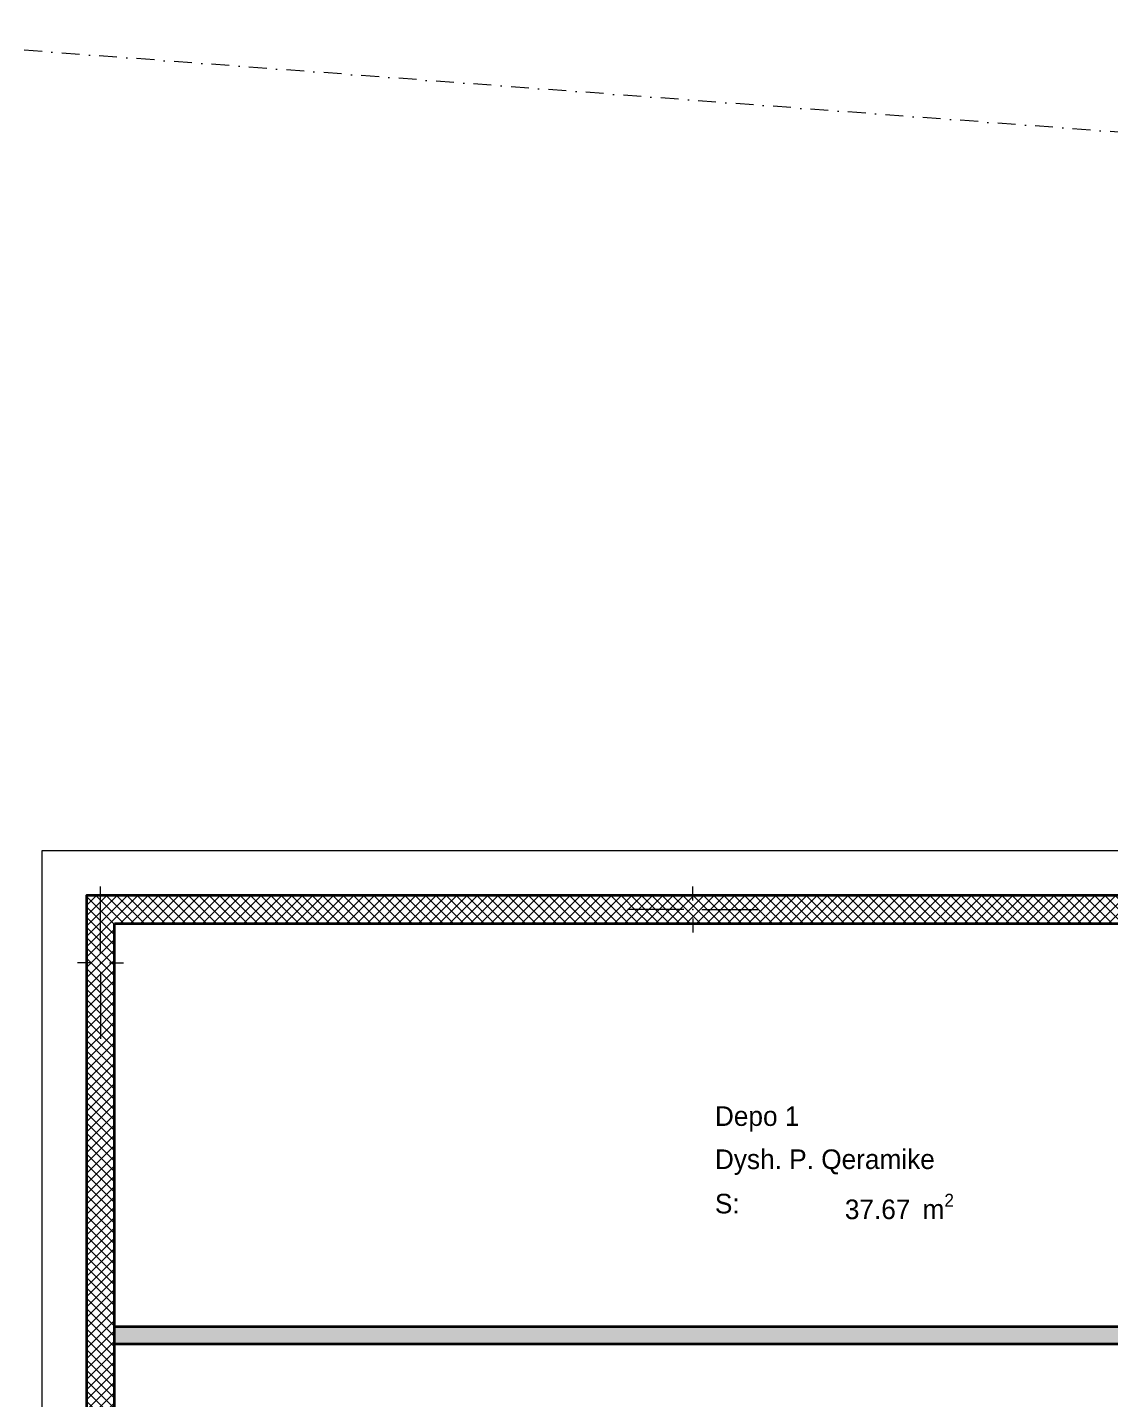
# Model space of a CAD drawing. Header units: millimetres. Extents: x -1659045 to -1497887, y -2983280 to -2858614.
# Drawn here: x -1592493 to -1582830, y -2897921 to -2885682 of the extents above; entities that cross this region are included whole.
import ezdxf
from ezdxf.enums import TextEntityAlignment as Align

# ---------------------------------------------------------------- set-up
doc = ezdxf.new("R2010")
doc.units = ezdxf.units.MM
doc.header["$MEASUREMENT"] = 0
doc.linetypes.add('Dot & Dashed', pattern=[335.138881, 158.75, -88.194444, 0, -88.194437])
for name, color, linetype, lineweight in [('0_Pen_No__20', 1, 'Continuous', 0), ('A - Muret_Pen_No__101', 252, 'Continuous', 13), ('A - Muret_Pen_No__22', 8, 'Continuous', 35), ('A - Shtyllat_Pen_No__101', 252, 'Continuous', 13), ('A - Shtyllat_Pen_No__22', 8, 'Continuous', 35), ('ARCHICAD Zone Stamps_Pen_No__101', 252, 'Continuous', 13)]:
    doc.layers.add(name, color=color, linetype=linetype, lineweight=lineweight)
for name, color, linetype, lineweight, true_color in [('0_Pen_No__45', 7, 'Continuous', 25, 0x40a5ff), ('0_Pen_No__61', 7, 'Continuous', 20, 0x6a6a6a), ('A - Muret_Pen_No__102', 7, 'Continuous', 13, 0xcccccc), ('A - Zone_Pen_No__102', 7, 'Continuous', 13, 0xcccccc), ('Structural - Bearing_Pen_No__82', 7, 'Continuous', 20, 0xaaaaaa)]:
    doc.layers.add(name, color=color, linetype=linetype, lineweight=lineweight, true_color=true_color)
for name, color, linetype in [('A - Muret', 7, 'Continuous'), ('A - Shtyllat', 7, 'Continuous'), ('A - Zone', 7, 'Continuous'), ('Structural - Bearing', 7, 'Continuous')]:
    doc.layers.add(name, color=color, linetype=linetype)
doc.styles.add('GENERATED_STYLE_2', font='GOTHIC.TTF')
pattern_1 = [(45, (-3432101.99, -2046631.03), (-45.961939, 45.961939), []), (135, (-3432101.99, -2046631.03), (45.961939, 45.961939), [])]

# ---------------------------------------------------------------- blocks, each defined once
blk = doc.blocks.new('Depo 1_Dysh. P. Qeramike_2', base_point=(-1587581, -2896751))
at = {"layer": 'ARCHICAD Zone Stamps_Pen_No__101', "color": 252, "lineweight": 13, "insert": (-1585194, -2896093), "char_height": 175, "attachment_point": 1, "style": 'GENERATED_STYLE_2'}
blk.add_mtext('\\A1;{\\pql;\\pt0,5050;\\fCentury Gothic|b0|i0|c0|p34;37.67\\fCentury Gothic|b0|i0|c0|p34;\\A1{\\H.66x;\\S^  ;}\\fCentury Gothic|b0|i0|c0|p34; m\\fCentury Gothic|b0|i0|c0|p34;\\A1{\\H.66x;\\S2^  ;}}', dxfattribs=at)
at = {"layer": 'ARCHICAD Zone Stamps_Pen_No__101', "color": 252, "lineweight": 13, "style": 'GENERATED_STYLE_2'}
for tag, p in [('ROOM_NAME', (-1586354, -2895312)), ('DUMMY_849', (-1584190, -2895243)), ('ROOM_NUMBER', (-1586354, -2895697)), ('DUMMY_850', (-1584190, -2895635)), ('measuredAreaCode', (-1586354, -2896093))]:
    blk.add_attdef(tag, text='', height=175, dxfattribs=at).set_placement(p, align=Align.TOP_LEFT)
blk = doc.blocks.new('Slab_1', base_point=(-1591965, -2922510))
at = {"layer": 'Structural - Bearing_Pen_No__82', "color": 253, "linetype": 'Continuous', "lineweight": 20, "true_color": 0xaaaaaa, "flags": 128}
blk.add_lwpolyline([(-1591965, -2922510), (-1591619, -2922510), (-1591619, -2924710), (-1591619, -2927610), (-1586601, -2927610), (-1586601, -2926590), (-1572551, -2926590), (-1572551, -2927610), (-1572301, -2927610), (-1572301, -2896660), (-1572301, -2893681), (-1572301, -2890731), (-1579502, -2890731), (-1579502, -2891481), (-1581452, -2891481), (-1581452, -2893431), (-1591965, -2893431)], close=True, dxfattribs=at)
blk = doc.blocks.new('Slab_2', base_point=(-1592365, -2893031))
at = {"layer": 'Structural - Bearing_Pen_No__82', "color": 253, "linetype": 'Continuous', "lineweight": 20, "true_color": 0xaaaaaa, "flags": 128}
blk.add_lwpolyline([(-1592365, -2893031), (-1592365, -2922260), (-1592365, -2922910), (-1592019, -2922910), (-1592019, -2928010), (-1586201, -2928010), (-1586201, -2926990), (-1572951, -2926990), (-1572951, -2928010), (-1572201, -2928010), (-1572201, -2896660), (-1572201, -2893681), (-1572201, -2890331), (-1579902, -2890331), (-1579902, -2891081), (-1581852, -2891081), (-1581852, -2893031)], close=True, dxfattribs=at)
blk = doc.blocks.new('Wall_12', base_point=(-1591965, -2900556))
at = {"layer": 'A - Muret_Pen_No__101', "linetype": 'Continuous', "lineweight": 13}
h = blk.add_hatch(dxfattribs=at)
h.set_pattern_fill('Concrete_Block', color=252, style=0, pattern_type=2)
h.set_pattern_definition(pattern_1)
h.paths.add_polyline_path([(-1591715, -2900556), (-1591715, -2894631), (-1591965, -2894631), (-1591965, -2900556)])
at = {"layer": 'A - Muret_Pen_No__22', "color": 8, "linetype": 'Continuous', "lineweight": 35, "flags": 128}
for points in [[(-1591965, -2894631), (-1591965, -2900556)], [(-1591715, -2900556), (-1591715, -2894631)]]:
    blk.add_lwpolyline(points, dxfattribs=at)
blk = doc.blocks.new('Wall_13', base_point=(-1591715, -2893431))
at = {"layer": 'A - Muret_Pen_No__101', "linetype": 'Continuous', "lineweight": 13}
h = blk.add_hatch(dxfattribs=at)
h.set_pattern_fill('Concrete_Block', color=252, style=0, pattern_type=2)
h.set_pattern_definition(pattern_1)
h.paths.add_polyline_path([(-1591715, -2893681), (-1587051, -2893681), (-1587051, -2893431), (-1591715, -2893431)])
at = {"layer": 'A - Muret_Pen_No__22', "color": 8, "linetype": 'Continuous', "lineweight": 35, "flags": 128}
for points in [[(-1587051, -2893431), (-1591715, -2893431)], [(-1591715, -2893681), (-1587051, -2893681)]]:
    blk.add_lwpolyline(points, dxfattribs=at)
blk = doc.blocks.new('Wall_14', base_point=(-1586051, -2893431))
at = {"layer": 'A - Muret_Pen_No__101', "linetype": 'Continuous', "lineweight": 13}
h = blk.add_hatch(dxfattribs=at)
h.set_pattern_fill('Concrete_Block', color=252, style=0, pattern_type=2)
h.set_pattern_definition(pattern_1)
h.paths.add_polyline_path([(-1586051, -2893681), (-1581452, -2893681), (-1581452, -2893431), (-1586051, -2893431)])
at = {"layer": 'A - Muret_Pen_No__22', "color": 8, "linetype": 'Continuous', "lineweight": 35, "flags": 128}
for points in [[(-1581452, -2893431), (-1586051, -2893431)], [(-1586051, -2893681), (-1581452, -2893681)]]:
    blk.add_lwpolyline(points, dxfattribs=at)
blk = doc.blocks.new('Wall_23', base_point=(-1591965, -2897281))
at = {"layer": 'A - Muret_Pen_No__102', "linetype": 'Continuous', "lineweight": 0, "true_color": 0xcccccc}
for points in [[(-1581251, -2897281), (-1591715, -2897281), (-1591715, -2897431), (-1581251, -2897431)], [(-1581251, -2897281), (-1581101, -2897431), (-1581101, -2897281)], [(-1581251, -2897431), (-1581101, -2897431), (-1581251, -2897281)]]:
    blk.add_hatch(color=254, dxfattribs=at).paths.add_polyline_path(points)
at = {"layer": 'A - Muret_Pen_No__22', "color": 8, "linetype": 'Continuous', "lineweight": 35, "flags": 128}
for points in [[(-1581251, -2897281), (-1591715, -2897281)], [(-1591715, -2897431), (-1591715, -2897281)], [(-1581101, -2897431), (-1581101, -2897281)], [(-1591715, -2897431), (-1581101, -2897431)]]:
    blk.add_lwpolyline(points, dxfattribs=at)
blk = doc.blocks.new('Column_10', base_point=(-1586551, -2893556))
at = {"layer": 'A - Shtyllat_Pen_No__101', "linetype": 'Continuous', "lineweight": 13}
h = blk.add_hatch(dxfattribs=at)
h.set_pattern_fill('Concrete_Block', color=252, style=0, pattern_type=2)
h.set_pattern_definition(pattern_1)
h.paths.add_polyline_path([(-1587051, -2893431), (-1587051, -2893681), (-1586051, -2893681), (-1586051, -2893431)])
at = {"layer": 'A - Shtyllat_Pen_No__101', "color": 252, "linetype": 'Continuous', "lineweight": 13}
for p, q in [((-1586551, -2893476), (-1586551, -2893351)), ((-1586631, -2893556), (-1587131, -2893556)), ((-1586551, -2893636), (-1586551, -2893761)), ((-1586471, -2893556), (-1585971, -2893556))]:
    blk.add_line(p, q, dxfattribs=at)
blk.add_point((-1586551, -2893556), dxfattribs=at)
at = {"layer": 'A - Shtyllat_Pen_No__22', "color": 8, "linetype": 'Continuous', "lineweight": 35, "flags": 128}
for points in [[(-1586051, -2893431), (-1587051, -2893431)], [(-1587051, -2893681), (-1586051, -2893681)]]:
    blk.add_lwpolyline(points, dxfattribs=at)
blk = doc.blocks.new('Column_20', base_point=(-1591840, -2894031))
at = {"layer": 'A - Shtyllat_Pen_No__101', "linetype": 'Continuous', "lineweight": 13}
h = blk.add_hatch(dxfattribs=at)
h.set_pattern_fill('Concrete_Block', color=252, style=0, pattern_type=2)
h.set_pattern_definition(pattern_1)
h.paths.add_polyline_path([(-1591715, -2893431), (-1591965, -2893431), (-1591965, -2894631), (-1591715, -2894631), (-1591715, -2893681)])
at = {"layer": 'A - Shtyllat_Pen_No__101', "color": 252, "linetype": 'Continuous', "lineweight": 13}
for p, q in [((-1591840, -2893951), (-1591840, -2893351)), ((-1591920, -2894031), (-1592045, -2894031)), ((-1591840, -2894111), (-1591840, -2894711)), ((-1591760, -2894031), (-1591635, -2894031))]:
    blk.add_line(p, q, dxfattribs=at)
blk.add_point((-1591840, -2894031), dxfattribs=at)
at = {"layer": 'A - Shtyllat_Pen_No__22', "color": 8, "linetype": 'Continuous', "lineweight": 35, "flags": 128}
for points in [[(-1591715, -2893431), (-1591965, -2893431), (-1591965, -2894631)], [(-1591715, -2894631), (-1591715, -2893681)]]:
    blk.add_lwpolyline(points, dxfattribs=at)

msp = doc.modelspace()

# ---------------------------------------------------------------- linework, layer by layer
at = {"layer": '0_Pen_No__20', "color": 1, "linetype": 'Dot & Dashed', "lineweight": 0}
msp.add_lwpolyline([(-1592761, -2953163), (-1571301, -2950346), (-1571301, -2887474), (-1595246, -2885682), (-1594963, -2899449), (-1594511, -2925312), (-1593334, -2944038)], close=True, dxfattribs=at)
at = {"layer": '0_Pen_No__45', "color": 161, "linetype": 'Continuous', "lineweight": 25, "true_color": 0x40a5ff}
msp.add_line((-1591715, -2893681), (-1591715, -2897681), dxfattribs=at)
at = {"layer": '0_Pen_No__61', "color": 251, "linetype": 'Continuous', "lineweight": 20, "true_color": 0x6a6a6a}
msp.add_line((-1587051, -2893431), (-1581452, -2893431), dxfattribs=at)
at = {"layer": 'A - Zone_Pen_No__102', "color": 254, "linetype": 'Continuous', "lineweight": 13, "true_color": 0xcccccc, "flags": 128}
msp.add_lwpolyline([(-1572536, -2913481), (-1572552, -2908781), (-1572551, -2908781), (-1572551, -2908331), (-1572551, -2893681), (-1581101, -2893681), (-1581101, -2897431), (-1591715, -2897431), (-1591715, -2900831), (-1591715, -2901281), (-1591715, -2908331), (-1591715, -2908781), (-1591715, -2915831)], dxfattribs=at)
msp.add_lwpolyline([(-1591715, -2897281), (-1581251, -2897281), (-1581251, -2893681), (-1591715, -2893681)], close=True, dxfattribs=at)

# ---------------------------------------------------------------- block references
at = {"layer": 'A - Muret', "color": 8, "lineweight": 35}
for name, p in [('Wall_13', (-1591715, -2893431)), ('Wall_14', (-1586051, -2893431)), ('Wall_12', (-1591965, -2900556)), ('Wall_23', (-1591965, -2897281))]:
    msp.add_blockref(name, p, dxfattribs=at)
at = {"layer": 'A - Shtyllat', "color": 8, "lineweight": 35}
for name, p in [('Column_20', (-1591840, -2894031)), ('Column_10', (-1586551, -2893556))]:
    msp.add_blockref(name, p, dxfattribs=at)
at = {"layer": 'A - Zone', "color": 252, "linetype": 'Continuous', "lineweight": 13}
msp.add_blockref('Depo 1_Dysh. P. Qeramike_2', (-1587581, -2896751), dxfattribs=at).add_auto_attribs({'ROOM_NAME': 'Depo 1', 'ROOM_NUMBER': 'Dysh. P. Qeramike', 'measuredAreaCode': 'S: '})
at = {"layer": 'Structural - Bearing', "color": 253, "linetype": 'Continuous', "lineweight": 20, "true_color": 0xaaaaaa}
for name, p in [('Slab_2', (-1592365, -2893031)), ('Slab_1', (-1591965, -2922510))]:
    msp.add_blockref(name, p, dxfattribs=at)

doc.saveas('drawing.dxf')
